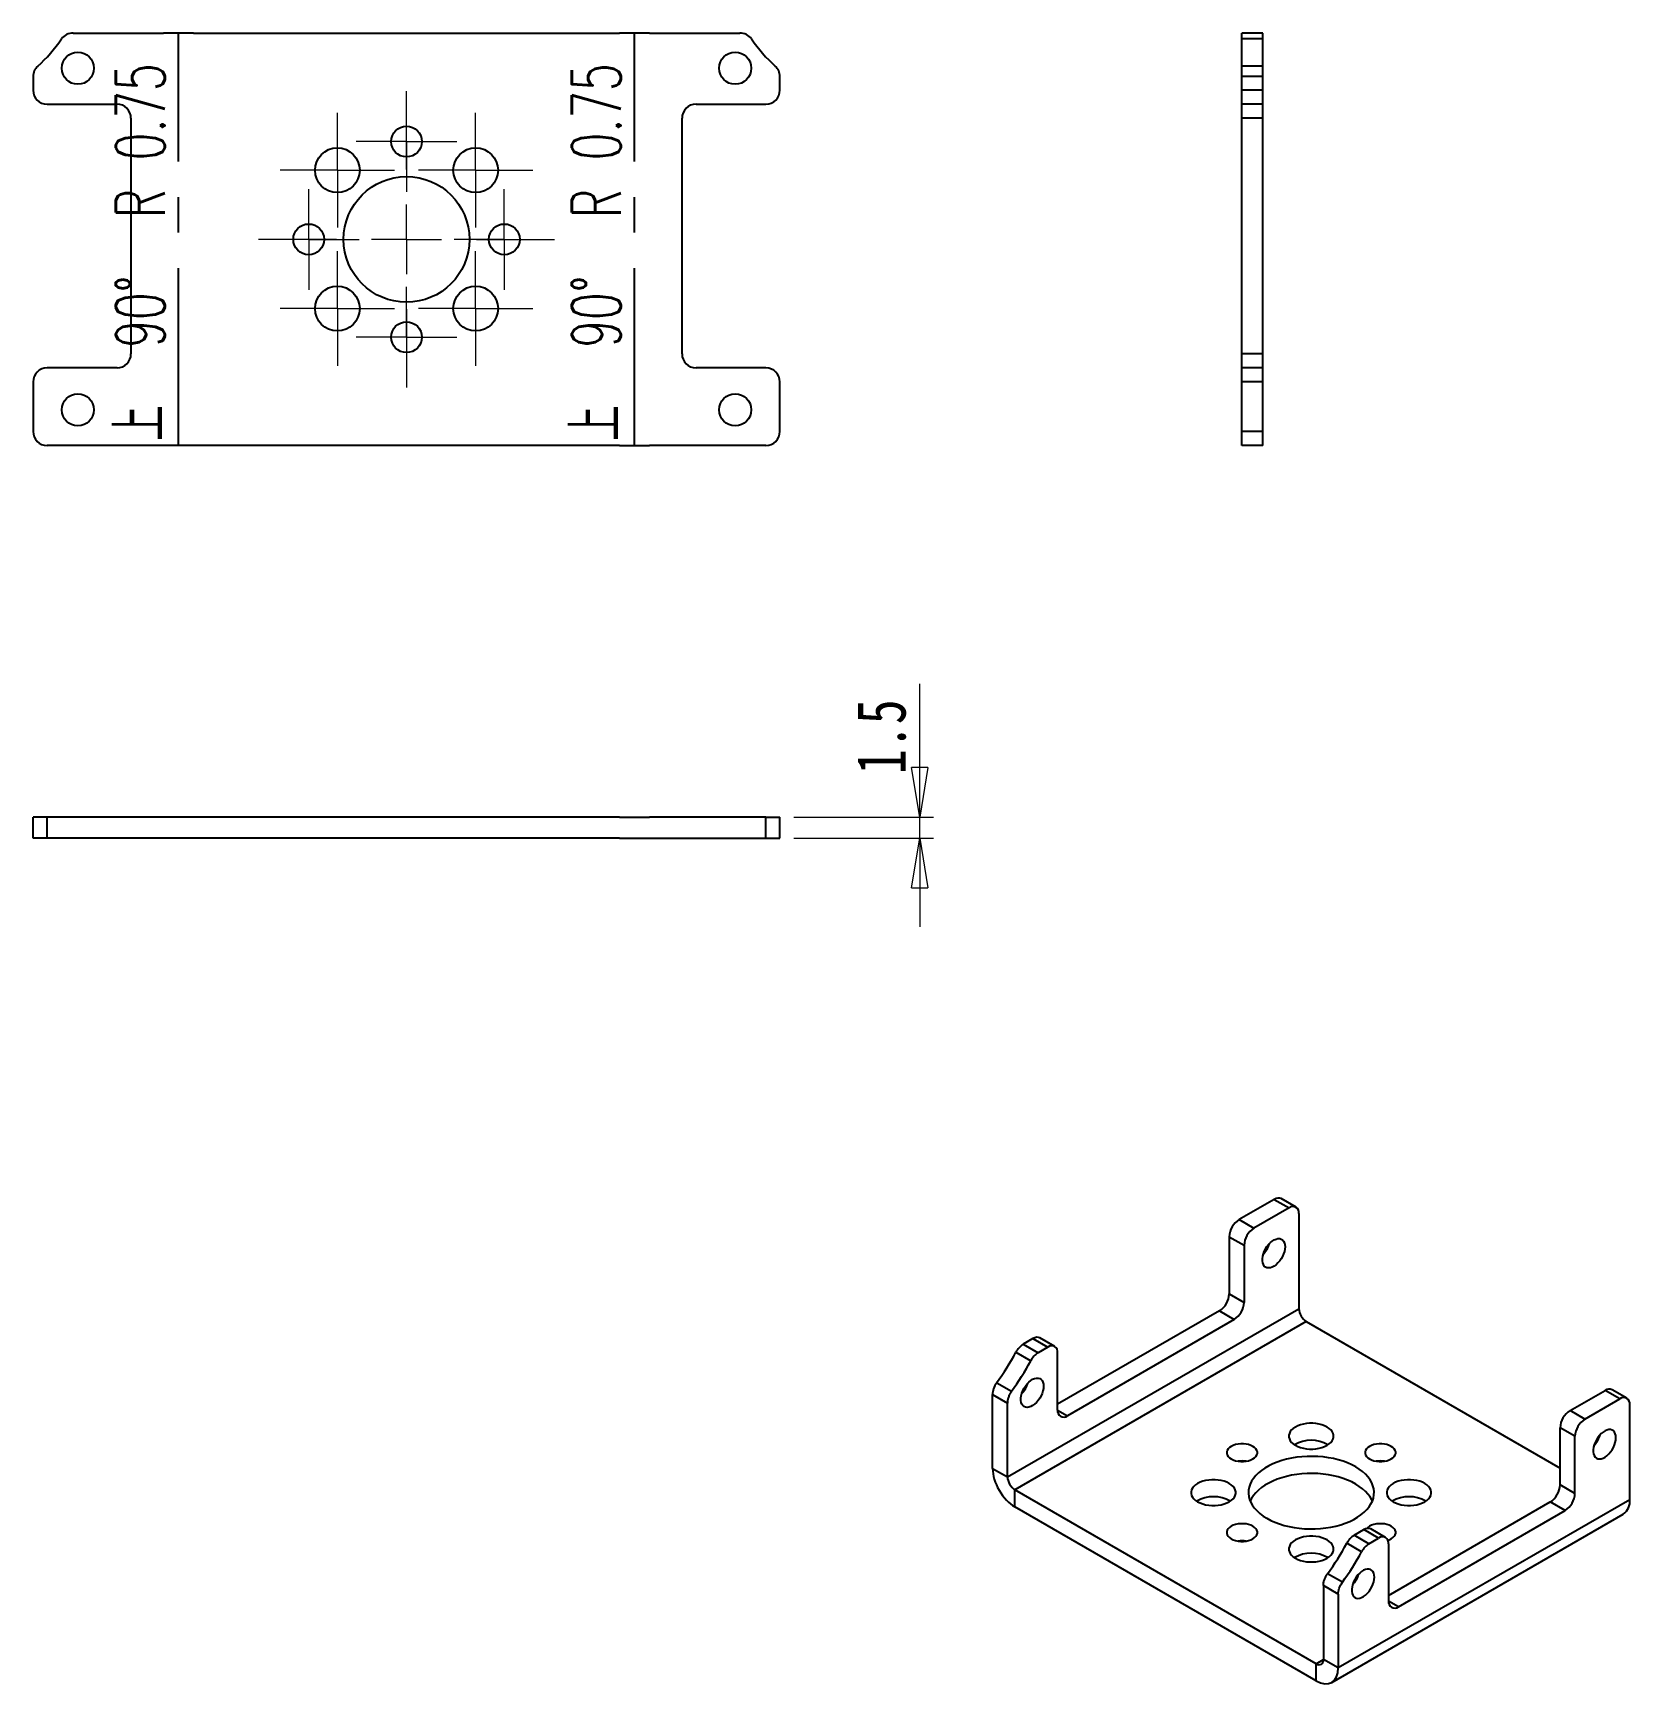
# Model space of a CAD drawing. Header units: millimetres. Extents: x 493 to 718, y 478 to 638.
# Drawn here: x 492.8 to 607.1, y 519.9 to 638.4 of the extents above; entities that cross this region are included whole.
import ezdxf

# ---------------------------------------------------------------- set-up
doc = ezdxf.new("R2010")
doc.units = ezdxf.units.MM
doc.linetypes.add('CENTERX2', pattern=[20.32, 12.7, -2.54, 2.54, -2.54])
doc.styles.add('SLDTEXTSTYLE0', font='TXT', dxfattribs={"width": 0.660714, "bigfont": 'bigfont'})
doc.styles.add('SLDTEXTSTYLE1', font='TXT', dxfattribs={"width": 0.75})
doc.dimstyles.new('SLDDIMSTYLE0', dxfattribs={"dimtxt": 3.5, "dimasz": 3.556, "dimexe": 0, "dimexo": 0.0625, "dimgap": 0.875, "dimtad": 1, "dimrnd": 1e-09, "dimzin": 12, "dimdsep": 46, "dimtxsty": 'SLDTEXTSTYLE1', "dimblk1": 'CLOSED', "dimblk2": 'CLOSED', "dimsah": 1, "dimcen": 0.09, "dimadec": 0, "dimazin": 3, "dimtfac": 1, "dimtmove": 0, "dimatfit": 0, "dimldrblk": 'CLOSED', "dimfxl": 0, "dimfrac": 2, "dimtolj": 1, "dimtzin": 12, "dimarcsym": 0})

# ---------------------------------------------------------------- blocks, each defined once
blk = doc.blocks.new('SW_CENTERMARKSYMBOL_0')
at = {"color": 0, "linetype": 'Continuous', "lineweight": 18}
for p, q in [((0, 2.5), (0, 3.6)), ((0, 0), (0, 2.5)), ((-2.5, 0), (-3.6, 0)), ((0, 0), (-2.5, 0)), ((0, 0), (0, -2.5)), ((0, 0), (2.5, 0)), ((2.5, 0), (3.6, 0)), ((0, -2.5), (0, -3.6))]:
    blk.add_line(p, q, dxfattribs=at)
blk = doc.blocks.new('SW_CENTERMARKSYMBOL_1')
at = {"color": 0, "linetype": 'Continuous', "lineweight": 18}
for p, q in [((0, 2.5), (0, 3.6)), ((0, 0), (0, 2.5)), ((-2.5, 0), (-3.6, 0)), ((0, 0), (-2.5, 0)), ((0, 0), (0, -2.5)), ((0, 0), (2.5, 0)), ((2.5, 0), (3.6, 0)), ((0, -2.5), (0, -3.6))]:
    blk.add_line(p, q, dxfattribs=at)
blk = doc.blocks.new('SW_CENTERMARKSYMBOL_2')
at = {"color": 0, "linetype": 'Continuous', "lineweight": 18}
for p, q in [((0, 2.5), (0, 3.6)), ((0, 0), (0, 2.5)), ((-2.5, 0), (-3.6, 0)), ((0, 0), (-2.5, 0)), ((0, 0), (0, -2.5)), ((0, 0), (2.5, 0)), ((2.5, 0), (3.6, 0)), ((0, -2.5), (0, -3.6))]:
    blk.add_line(p, q, dxfattribs=at)
blk = doc.blocks.new('SW_CENTERMARKSYMBOL_3')
at = {"color": 0, "linetype": 'Continuous', "lineweight": 18}
for p, q in [((0, 2.5), (0, 3.6)), ((0, 0), (0, 2.5)), ((-2.5, 0), (-3.6, 0)), ((0, 0), (-2.5, 0)), ((0, 0), (0, -2.5)), ((0, 0), (2.5, 0)), ((2.5, 0), (3.6, 0)), ((0, -2.5), (0, -3.6))]:
    blk.add_line(p, q, dxfattribs=at)
blk = doc.blocks.new('SW_CENTERMARKSYMBOL_4')
at = {"color": 0, "linetype": 'Continuous', "lineweight": 18}
for p, q in [((0, 5), (0, 7)), ((0, 0), (0, 2.5)), ((-5, 0), (-7, 0)), ((0, 0), (-2.5, 0)), ((0, 0), (0, -2.5)), ((0, 0), (2.5, 0)), ((5, 0), (7, 0)), ((0, -5), (0, -7))]:
    blk.add_line(p, q, dxfattribs=at)
blk = doc.blocks.new('SW_CENTERMARKSYMBOL_5')
at = {"color": 0, "linetype": 'Continuous', "lineweight": 18}
for p, q in [((0, 2.5), (0, 4.1)), ((0, 0), (0, 2.5)), ((-2.5, 0), (-4.1, 0)), ((0, 0), (-2.5, 0)), ((0, 0), (0, -2.5)), ((0, 0), (2.5, 0)), ((2.5, 0), (4.1, 0)), ((0, -2.5), (0, -4.1))]:
    blk.add_line(p, q, dxfattribs=at)
blk = doc.blocks.new('SW_CENTERMARKSYMBOL_6')
at = {"color": 0, "linetype": 'Continuous', "lineweight": 18}
for p, q in [((0, 2.5), (0, 4.1)), ((0, 0), (0, 2.5)), ((-2.5, 0), (-4.1, 0)), ((0, 0), (-2.5, 0)), ((0, 0), (0, -2.5)), ((0, 0), (2.5, 0)), ((2.5, 0), (4.1, 0)), ((0, -2.5), (0, -4.1))]:
    blk.add_line(p, q, dxfattribs=at)
blk = doc.blocks.new('SW_CENTERMARKSYMBOL_7')
at = {"color": 0, "linetype": 'Continuous', "lineweight": 18}
for p, q in [((0, 2.5), (0, 4.1)), ((0, 0), (0, 2.5)), ((-2.5, 0), (-4.1, 0)), ((0, 0), (-2.5, 0)), ((0, 0), (0, -2.5)), ((0, 0), (2.5, 0)), ((2.5, 0), (4.1, 0)), ((0, -2.5), (0, -4.1))]:
    blk.add_line(p, q, dxfattribs=at)
blk = doc.blocks.new('SW_CENTERMARKSYMBOL_8')
at = {"color": 0, "linetype": 'Continuous', "lineweight": 18}
for p, q in [((0, 2.5), (0, 4.1)), ((0, 0), (0, 2.5)), ((-2.5, 0), (-4.1, 0)), ((0, 0), (-2.5, 0)), ((0, 0), (0, -2.5)), ((0, 0), (2.5, 0)), ((2.5, 0), (4.1, 0)), ((0, -2.5), (0, -4.1))]:
    blk.add_line(p, q, dxfattribs=at)
blk = doc.blocks.new('_Closed')
at = {"color": 0, "linetype": 'ByBlock', "lineweight": -2}
for p, q in [((-1, 0.166667), (0, 0)), ((-1, 0.166667), (-1, -0.166667)), ((0, 0), (-1, -0.166667)), ((0, 0), (-1, 0))]:
    blk.add_line(p, q, dxfattribs=at)
blk = doc.blocks.new('_D')
at = {"color": 7, "linetype": 'Continuous', "lineweight": 18}
for p, q in [((556.26, 582.26), (556.26, 591.79)), ((547.26, 582.26), (557.26, 582.26)), ((556.26, 580.76), (556.26, 582.26)), ((547.26, 580.76), (557.26, 580.76)), ((556.26, 580.76), (556.26, 574.41))]:
    blk.add_line(p, q, dxfattribs=at)
at = {"color": 7, "linetype": 'Continuous', "lineweight": 18, "xscale": 3.556, "yscale": 3.556}
for p, rotation in [((556.26, 582.26, 180.07), 270.0000000000003), ((556.26, 580.76, 180.07), 90.00000000000031)]:
    blk.add_blockref('_Closed', p, dxfattribs=dict(at, rotation=rotation))
at = {"color": 7, "linetype": 'Continuous', "lineweight": 18, "insert": (551.75, 585.33), "char_height": 3.5, "attachment_point": 1, "rotation": 90, "style": 'SLDTEXTSTYLE1'}
blk.add_mtext('1.5', dxfattribs=at)

msp = doc.modelspace()

# ---------------------------------------------------------------- linework, layer by layer
at = {"color": 7, "linetype": 'Continuous', "lineweight": 25}
for p, q in [((495.666, 638.368), (502.14, 638.359)), ((504.284, 638.358), (502.14, 638.359)), ((504.284, 638.358), (534.777, 638.358)), ((536.921, 638.359), (534.777, 638.358)), ((536.921, 638.359), (543.395, 638.368)), ((580.83, 638.369), (579.33, 638.369)), ((579.33, 638.368), (579.33, 638.368)), ((580.83, 637.95), (579.33, 637.95)), ((492.804, 635.258), (492.804, 634.281)), ((546.257, 634.281), (546.257, 635.258)), ((580.83, 635.999), (579.33, 635.999)), ((579.33, 634.281), (579.33, 635.258)), ((580.83, 635.258), (579.33, 635.258)), ((580.83, 634.281), (580.83, 635.258)), ((580.83, 634.281), (579.33, 634.281)), ((493.804, 633.281), (498.81, 633.281)), ((540.251, 633.281), (545.257, 633.281)), ((580.83, 633.281), (579.33, 633.281)), ((499.81, 632.281), (499.81, 615.407)), ((539.251, 615.407), (539.251, 632.281)), ((580.83, 632.281), (579.33, 632.281)), ((579.33, 615.407), (579.33, 632.281)), ((580.83, 615.407), (580.83, 632.281)), ((580.83, 615.407), (579.33, 615.407)), ((498.81, 614.407), (493.804, 614.407)), ((545.257, 614.407), (540.251, 614.407)), ((580.83, 614.407), (579.33, 614.407)), ((580.83, 614.407), (579.33, 614.407)), ((580.83, 614.407), (579.33, 614.407)), ((492.804, 613.407), (492.804, 609.857)), ((546.257, 609.857), (546.257, 613.407)), ((580.83, 613.407), (579.33, 613.407)), ((579.33, 609.857), (579.33, 613.407)), ((580.83, 609.857), (580.83, 613.407)), ((502.14, 608.857), (493.804, 608.857)), ((534.777, 608.857), (502.14, 608.857)), ((534.777, 608.857), (536.921, 608.857)), ((545.257, 608.857), (536.921, 608.857)), ((580.83, 609.857), (579.33, 609.857)), ((580.83, 608.857), (579.33, 608.857)), ((492.804, 580.759), (492.804, 582.259)), ((493.804, 582.259), (492.804, 582.259)), ((493.804, 580.759), (493.804, 582.259)), ((502.14, 582.259), (493.804, 582.259)), ((534.777, 582.259), (502.14, 582.259)), ((534.777, 582.259), (536.921, 582.259)), ((545.257, 582.259), (536.921, 582.259)), ((545.257, 580.759), (545.257, 582.259)), ((546.257, 580.759), (546.257, 582.259)), ((502.14, 580.759), (493.804, 580.759)), ((534.777, 580.759), (502.14, 580.759)), ((534.777, 580.759), (545.257, 580.759)), ((581.636, 554.898), (579.126, 553.449)), ((581.636, 554.898), (582.696, 554.286)), ((583.196, 554.335), (582.136, 554.947)), ((579.126, 553.449), (580.186, 552.836)), ((582.696, 554.286), (580.186, 552.836)), ((583.404, 553.877), (583.404, 547.07)), ((578.418, 552.224), (579.479, 551.612)), ((578.418, 552.224), (578.418, 548.136)), ((579.479, 551.612), (579.479, 547.524)), ((578.418, 548.136), (579.479, 547.524)), ((562.542, 535.027), (583.404, 547.07)), ((583.934, 546.152), (563.073, 534.109)), ((577.711, 546.911), (566.133, 540.227)), ((578.772, 546.299), (566.84, 539.411)), ((577.711, 546.911), (578.772, 546.299)), ((583.934, 546.152), (602.101, 535.664)), ((564.365, 544.928), (563.675, 544.529)), ((564.365, 544.928), (565.426, 544.315)), ((565.926, 544.365), (564.865, 544.977)), ((563.15, 543.958), (564.211, 543.345)), ((563.675, 544.529), (564.735, 543.917)), ((565.426, 544.315), (564.735, 543.917)), ((566.133, 539.819), (566.133, 543.907)), ((561.771, 541.771), (562.832, 541.159)), ((561.475, 540.922), (562.536, 540.309)), ((561.481, 535.639), (561.475, 540.922)), ((562.542, 535.027), (562.536, 540.309)), ((602.808, 539.777), (605.319, 541.226)), ((603.869, 539.165), (606.379, 540.614)), ((606.379, 540.614), (605.319, 541.226)), ((606.879, 540.663), (605.818, 541.276)), ((607.086, 533.398), (607.086, 540.205)), ((566.133, 539.819), (566.84, 539.411)), ((603.869, 539.165), (602.808, 539.777)), ((603.162, 537.94), (602.101, 538.552)), ((602.101, 534.464), (602.101, 538.552)), ((603.162, 533.852), (603.162, 537.94)), ((561.481, 535.639), (562.542, 535.027)), ((603.162, 533.852), (602.101, 534.464)), ((584.635, 521.662), (563.073, 534.109)), ((563.073, 532.884), (563.073, 534.109)), ((607.086, 533.398), (586.225, 521.355)), ((589.816, 526.555), (601.394, 533.239)), ((602.455, 532.627), (601.394, 533.239)), ((584.635, 520.437), (563.073, 532.884)), ((585.759, 520.326), (606.62, 532.368)), ((590.523, 525.739), (602.455, 532.627)), ((587.358, 530.857), (588.048, 531.256)), ((588.418, 530.245), (587.358, 530.857)), ((589.109, 530.644), (588.048, 531.256)), ((588.418, 530.245), (589.109, 530.644)), ((589.609, 530.693), (588.548, 531.306)), ((587.894, 529.674), (586.833, 530.286)), ((589.816, 530.235), (589.816, 526.147)), ((586.218, 526.638), (585.158, 527.25)), ((585.158, 527.25), (585.164, 521.968)), ((586.514, 527.487), (585.454, 528.099)), ((586.218, 526.638), (586.225, 521.355)), ((590.523, 525.739), (589.816, 526.147)), ((584.635, 521.662), (585.164, 521.968)), ((584.635, 520.437), (584.635, 521.662)), ((586.225, 521.355), (585.164, 521.968))]:
    msp.add_line(p, q, dxfattribs=at)
at = {"color": 7, "linetype": 'CENTERX2'}
for p, q in [((503.212, 608.857), (503.212, 638.359)), ((535.849, 608.857), (535.849, 638.359))]:
    msp.add_line(p, q, dxfattribs=at)
at = {"color": 7, "linetype": 'Continuous', "lineweight": 25, "flags": 128}
for points in [[(579.33, 635.999), (579.33, 636.22), (579.33, 636.448), (579.33, 636.683), (579.33, 636.924), (579.33, 637.172), (579.33, 637.426), (579.33, 637.685), (579.33, 637.95)], [(580.83, 635.999), (580.83, 636.22), (580.83, 636.448), (580.83, 636.683), (580.83, 636.924), (580.83, 637.172), (580.83, 637.426), (580.83, 637.685), (580.83, 637.95)], [(579.33, 635.258), (579.33, 635.362), (579.33, 635.465), (579.33, 635.566), (579.33, 635.663), (579.33, 635.756), (579.33, 635.844), (579.33, 635.925), (579.33, 635.999)], [(580.83, 635.258), (580.83, 635.362), (580.83, 635.465), (580.83, 635.566), (580.83, 635.663), (580.83, 635.756), (580.83, 635.844), (580.83, 635.925), (580.83, 635.999)], [(579.33, 633.281), (579.33, 633.3), (579.33, 633.357), (579.33, 633.45), (579.33, 633.574), (579.33, 633.726), (579.33, 633.898), (579.33, 634.086), (579.33, 634.281)], [(580.83, 633.281), (580.83, 633.3), (580.83, 633.357), (580.83, 633.45), (580.83, 633.574), (580.83, 633.726), (580.83, 633.898), (580.83, 634.086), (580.83, 634.281)], [(579.33, 632.281), (579.33, 632.476), (579.33, 632.664), (579.33, 632.837), (579.33, 632.988), (579.33, 633.113), (579.33, 633.205), (579.33, 633.262), (579.33, 633.281)], [(580.83, 632.281), (580.83, 632.476), (580.83, 632.664), (580.83, 632.837), (580.83, 632.988), (580.83, 633.113), (580.83, 633.205), (580.83, 633.262), (580.83, 633.281)], [(579.33, 614.407), (579.33, 614.426), (579.33, 614.483), (579.33, 614.575), (579.33, 614.7), (579.33, 614.851), (579.33, 615.024), (579.33, 615.212), (579.33, 615.407)], [(580.83, 614.407), (580.83, 614.426), (580.83, 614.483), (580.83, 614.575), (580.83, 614.7), (580.83, 614.851), (580.83, 615.024), (580.83, 615.212), (580.83, 615.407)], [(579.33, 613.407), (579.33, 613.602), (579.33, 613.79), (579.33, 613.962), (579.33, 614.114), (579.33, 614.238), (579.33, 614.331), (579.33, 614.388), (579.33, 614.407)], [(580.83, 613.407), (580.83, 613.602), (580.83, 613.79), (580.83, 613.962), (580.83, 614.114), (580.83, 614.238), (580.83, 614.331), (580.83, 614.388), (580.83, 614.407)], [(579.33, 608.857), (579.33, 608.876), (579.33, 608.933), (579.33, 609.025), (579.33, 609.15), (579.33, 609.301), (579.33, 609.474), (579.33, 609.662), (579.33, 609.857)], [(580.83, 608.857), (580.83, 608.876), (580.83, 608.933), (580.83, 609.025), (580.83, 609.15), (580.83, 609.301), (580.83, 609.474), (580.83, 609.662), (580.83, 609.857)], [(545.257, 582.259), (545.452, 582.259), (545.64, 582.259), (545.813, 582.259), (545.964, 582.259), (546.089, 582.259), (546.181, 582.259), (546.238, 582.259), (546.257, 582.259)], [(493.804, 580.759), (493.609, 580.759), (493.421, 580.759), (493.248, 580.759), (493.097, 580.759), (492.972, 580.759), (492.88, 580.759), (492.823, 580.759), (492.804, 580.759)], [(545.257, 580.759), (545.452, 580.759), (545.64, 580.759), (545.813, 580.759), (545.964, 580.759), (546.089, 580.759), (546.181, 580.759), (546.238, 580.759), (546.257, 580.759)], [(582.136, 554.947), (582.136, 554.947), (582.029, 554.987), (581.906, 554.992), (581.774, 554.962), (581.636, 554.898)], [(582.414, 551.509), (582.402, 551.344), (582.367, 551.17), (582.31, 550.992), (582.233, 550.815), (582.138, 550.645), (582.027, 550.486), (581.904, 550.344), (581.772, 550.221), (581.635, 550.122), (581.497, 550.049), (581.362, 550.005), (581.234, 549.99), (581.117, 550.006), (581.013, 550.051), (580.927, 550.125), (580.859, 550.225), (580.813, 550.349), (580.79, 550.493), (580.79, 550.652), (580.813, 550.822), (580.859, 550.999), (580.927, 551.177), (581.013, 551.351), (581.117, 551.516), (581.234, 551.667), (581.362, 551.8), (581.497, 551.912), (581.635, 551.998), (581.772, 552.057), (581.904, 552.086), (582.027, 552.086), (582.138, 552.055), (582.233, 551.995), (582.31, 551.908), (582.367, 551.795), (582.402, 551.661), (582.414, 551.509)], [(564.865, 544.977), (564.865, 544.977), (564.758, 545.017), (564.636, 545.022), (564.503, 544.992), (564.365, 544.928)], [(565.125, 541.529), (565.113, 541.363), (565.078, 541.189), (565.022, 541.011), (564.944, 540.835), (564.849, 540.665), (564.738, 540.506), (564.615, 540.363), (564.483, 540.24), (564.346, 540.141), (564.208, 540.068), (564.074, 540.024), (563.946, 540.01), (563.828, 540.025), (563.725, 540.071), (563.638, 540.145), (563.571, 540.245), (563.525, 540.368), (563.501, 540.512), (563.501, 540.671), (563.525, 540.842), (563.571, 541.018), (563.638, 541.196), (563.725, 541.37), (563.828, 541.535), (563.946, 541.686), (564.074, 541.82), (564.208, 541.931), (564.346, 542.017), (564.483, 542.076), (564.615, 542.106), (564.738, 542.105), (564.849, 542.074), (564.944, 542.014), (565.022, 541.927), (565.078, 541.815), (565.113, 541.681), (565.125, 541.529)], [(583.153, 537.295), (583.326, 537.209), (583.518, 537.137), (583.726, 537.083), (583.945, 537.046), (584.171, 537.027), (584.399, 537.027), (584.625, 537.046), (584.844, 537.083), (585.052, 537.137), (585.244, 537.209), (585.416, 537.295), (585.566, 537.395), (585.689, 537.505), (585.784, 537.625), (585.848, 537.752), (585.881, 537.882), (585.881, 538.014), (585.848, 538.144), (585.784, 538.271), (585.689, 538.391), (585.566, 538.502), (585.416, 538.601), (585.244, 538.688), (585.052, 538.759), (584.844, 538.814), (584.625, 538.851), (584.399, 538.869), (584.171, 538.869), (583.945, 538.851), (583.726, 538.814), (583.518, 538.759), (583.326, 538.688), (583.153, 538.601), (583.004, 538.502), (582.88, 538.391), (582.786, 538.271), (582.721, 538.144), (582.689, 538.014), (582.689, 537.882), (582.721, 537.752), (582.786, 537.625), (582.88, 537.505), (583.004, 537.395), (583.153, 537.295)], [(606.096, 537.838), (606.085, 537.99), (606.05, 538.124), (605.993, 538.236), (605.916, 538.323), (605.82, 538.383), (605.71, 538.414), (605.586, 538.414), (605.454, 538.385), (605.318, 538.326), (605.18, 538.24), (605.045, 538.129), (604.917, 537.995), (604.8, 537.844), (604.696, 537.679), (604.609, 537.505), (604.542, 537.327), (604.496, 537.15), (604.473, 536.98), (604.473, 536.821), (604.496, 536.677), (604.542, 536.554), (604.609, 536.453), (604.696, 536.38), (604.8, 536.334), (604.917, 536.318), (605.045, 536.333), (605.18, 536.377), (605.318, 536.45), (605.454, 536.549), (605.586, 536.672), (605.71, 536.815), (605.82, 536.973), (605.916, 537.143), (605.993, 537.32), (606.05, 537.498), (606.085, 537.672), (606.096, 537.838)], [(578.557, 536.315), (578.704, 536.244), (578.87, 536.189), (579.05, 536.151), (579.239, 536.132), (579.431, 536.132), (579.62, 536.151), (579.8, 536.189), (579.966, 536.244), (580.113, 536.315), (580.236, 536.4), (580.332, 536.496), (580.398, 536.6), (580.431, 536.709), (580.431, 536.82), (580.398, 536.929), (580.332, 537.033), (580.236, 537.129), (580.113, 537.214), (579.966, 537.285), (579.8, 537.34), (579.62, 537.378), (579.431, 537.397), (579.239, 537.397), (579.05, 537.378), (578.87, 537.34), (578.704, 537.285), (578.557, 537.214), (578.434, 537.129), (578.338, 537.033), (578.272, 536.929), (578.239, 536.82), (578.239, 536.709), (578.272, 536.6), (578.338, 536.496), (578.434, 536.4), (578.557, 536.315)], [(588.457, 536.315), (588.604, 536.244), (588.77, 536.189), (588.95, 536.151), (589.139, 536.132), (589.33, 536.132), (589.519, 536.151), (589.699, 536.189), (589.865, 536.244), (590.012, 536.315), (590.136, 536.4), (590.231, 536.496), (590.297, 536.6), (590.33, 536.709), (590.33, 536.82), (590.297, 536.929), (590.231, 537.033), (590.136, 537.129), (590.012, 537.214), (589.865, 537.285), (589.699, 537.34), (589.519, 537.378), (589.33, 537.397), (589.139, 537.397), (588.95, 537.378), (588.77, 537.34), (588.604, 537.285), (588.457, 537.214), (588.333, 537.129), (588.238, 537.033), (588.172, 536.929), (588.139, 536.82), (588.139, 536.709), (588.172, 536.6), (588.238, 536.496), (588.333, 536.4), (588.457, 536.315)], [(581.103, 532.07), (581.384, 531.921), (581.686, 531.786), (582.007, 531.667), (582.345, 531.563), (582.696, 531.477), (583.059, 531.408), (583.43, 531.357), (583.808, 531.324), (584.189, 531.31), (584.571, 531.315), (584.951, 531.338), (585.326, 531.38), (585.693, 531.44), (586.051, 531.518), (586.396, 531.613), (586.725, 531.724), (587.037, 531.852), (587.329, 531.994), (587.599, 532.15), (587.845, 532.318), (588.066, 532.498), (588.259, 532.689), (588.424, 532.888), (588.559, 533.094), (588.663, 533.306), (588.735, 533.522), (588.776, 533.742), (588.784, 533.962), (588.759, 534.182), (588.703, 534.4), (588.615, 534.615), (588.495, 534.824), (588.345, 535.027), (588.166, 535.222), (587.959, 535.407), (587.725, 535.582), (587.467, 535.744), (587.185, 535.893), (586.883, 536.028), (586.562, 536.148), (586.225, 536.251), (585.874, 536.338), (585.511, 536.407), (585.139, 536.458), (584.761, 536.49), (584.38, 536.504), (583.998, 536.5), (583.619, 536.476), (583.244, 536.434), (582.876, 536.374), (582.519, 536.296), (582.174, 536.201), (581.845, 536.09), (581.533, 535.962), (581.241, 535.82), (580.971, 535.664), (580.724, 535.496), (580.504, 535.316), (580.31, 535.126), (580.146, 534.927), (580.011, 534.72), (579.907, 534.508), (579.834, 534.292), (579.794, 534.072), (579.786, 533.852), (579.81, 533.632), (579.867, 533.414), (579.955, 533.199), (580.075, 532.99), (580.224, 532.787), (580.404, 532.592), (580.611, 532.407), (580.844, 532.233), (581.103, 532.07)], [(576.153, 533.254), (576.326, 533.168), (576.518, 533.096), (576.726, 533.042), (576.945, 533.005), (577.171, 532.986), (577.399, 532.986), (577.625, 533.005), (577.844, 533.042), (578.052, 533.096), (578.244, 533.168), (578.416, 533.254), (578.566, 533.354), (578.689, 533.464), (578.784, 533.584), (578.848, 533.711), (578.881, 533.841), (578.881, 533.973), (578.848, 534.103), (578.784, 534.23), (578.689, 534.35), (578.566, 534.461), (578.416, 534.56), (578.244, 534.646), (578.052, 534.718), (577.844, 534.772), (577.625, 534.81), (577.399, 534.828), (577.171, 534.828), (576.945, 534.81), (576.726, 534.772), (576.518, 534.718), (576.326, 534.646), (576.153, 534.56), (576.004, 534.461), (575.88, 534.35), (575.786, 534.23), (575.721, 534.103), (575.689, 533.973), (575.689, 533.841), (575.721, 533.711), (575.786, 533.584), (575.88, 533.464), (576.004, 533.354), (576.153, 533.254)], [(588.658, 533.295), (588.615, 533.39), (588.495, 533.599), (588.345, 533.802), (588.166, 533.997), (587.959, 534.182), (587.725, 534.357), (587.467, 534.519), (587.185, 534.668), (586.883, 534.803), (586.562, 534.923), (586.225, 535.026), (585.874, 535.113), (585.511, 535.182), (585.139, 535.233), (584.761, 535.265), (584.38, 535.279), (583.998, 535.275), (583.619, 535.251), (583.244, 535.21), (582.876, 535.149), (582.519, 535.072), (582.174, 534.977), (581.845, 534.865), (581.533, 534.738), (581.241, 534.595), (580.971, 534.44), (580.724, 534.271), (580.504, 534.091), (580.31, 533.901), (580.146, 533.702), (580.011, 533.496), (579.912, 533.295)], [(590.153, 533.254), (590.326, 533.168), (590.518, 533.096), (590.726, 533.042), (590.945, 533.005), (591.171, 532.986), (591.399, 532.986), (591.625, 533.005), (591.844, 533.042), (592.052, 533.096), (592.244, 533.168), (592.416, 533.254), (592.566, 533.354), (592.689, 533.464), (592.784, 533.584), (592.848, 533.711), (592.881, 533.841), (592.881, 533.973), (592.848, 534.103), (592.784, 534.23), (592.689, 534.35), (592.566, 534.461), (592.416, 534.56), (592.244, 534.646), (592.052, 534.718), (591.844, 534.772), (591.625, 534.81), (591.399, 534.828), (591.171, 534.828), (590.945, 534.81), (590.726, 534.772), (590.518, 534.718), (590.326, 534.646), (590.153, 534.56), (590.004, 534.461), (589.88, 534.35), (589.786, 534.23), (589.721, 534.103), (589.689, 533.973), (589.689, 533.841), (589.721, 533.711), (589.786, 533.584), (589.88, 533.464), (590.004, 533.354), (590.153, 533.254)], [(578.557, 530.601), (578.704, 530.529), (578.87, 530.474), (579.05, 530.436), (579.239, 530.417), (579.431, 530.417), (579.62, 530.436), (579.8, 530.474), (579.966, 530.529), (580.113, 530.601), (580.236, 530.685), (580.332, 530.781), (580.398, 530.885), (580.431, 530.994), (580.431, 531.105), (580.398, 531.214), (580.332, 531.318), (580.236, 531.414), (580.113, 531.499), (579.966, 531.57), (579.8, 531.625), (579.62, 531.663), (579.431, 531.682), (579.239, 531.682), (579.05, 531.663), (578.87, 531.625), (578.704, 531.57), (578.557, 531.499), (578.434, 531.414), (578.338, 531.318), (578.272, 531.214), (578.239, 531.105), (578.239, 530.994), (578.272, 530.885), (578.338, 530.781), (578.434, 530.685), (578.557, 530.601)], [(583.153, 529.213), (583.326, 529.127), (583.518, 529.055), (583.726, 529.001), (583.945, 528.964), (584.171, 528.945), (584.399, 528.945), (584.625, 528.964), (584.844, 529.001), (585.052, 529.055), (585.244, 529.127), (585.416, 529.213), (585.566, 529.313), (585.689, 529.423), (585.784, 529.543), (585.848, 529.67), (585.881, 529.8), (585.881, 529.932), (585.848, 530.062), (585.784, 530.189), (585.689, 530.309), (585.566, 530.42), (585.416, 530.519), (585.244, 530.605), (585.052, 530.677), (584.844, 530.731), (584.625, 530.769), (584.399, 530.787), (584.171, 530.787), (583.945, 530.769), (583.726, 530.731), (583.518, 530.677), (583.326, 530.605), (583.153, 530.519), (583.004, 530.42), (582.88, 530.309), (582.786, 530.189), (582.721, 530.062), (582.689, 529.932), (582.689, 529.8), (582.721, 529.67), (582.786, 529.543), (582.88, 529.423), (583.004, 529.313), (583.153, 529.213)], [(589.771, 530.495), (589.865, 530.529), (590.012, 530.601), (590.136, 530.685), (590.231, 530.781), (590.297, 530.885), (590.33, 530.994), (590.33, 531.105), (590.297, 531.214), (590.231, 531.318), (590.136, 531.414), (590.012, 531.499), (589.865, 531.57), (589.699, 531.625), (589.519, 531.663), (589.33, 531.682), (589.139, 531.682), (588.95, 531.663), (588.77, 531.625), (588.604, 531.57), (588.457, 531.499), (588.333, 531.414), (588.256, 531.34)], [(588.808, 527.857), (588.796, 528.009), (588.761, 528.143), (588.704, 528.255), (588.627, 528.343), (588.532, 528.403), (588.421, 528.433), (588.298, 528.434), (588.166, 528.404), (588.029, 528.346), (587.891, 528.259), (587.756, 528.148), (587.628, 528.015), (587.511, 527.863), (587.407, 527.698), (587.321, 527.524), (587.253, 527.347), (587.207, 527.17), (587.184, 526.999), (587.184, 526.84), (587.207, 526.697), (587.253, 526.573), (587.321, 526.473), (587.407, 526.399), (587.511, 526.353), (587.628, 526.338), (587.756, 526.352), (587.891, 526.397), (588.029, 526.469), (588.166, 526.569), (588.298, 526.691), (588.421, 526.834), (588.532, 526.993), (588.627, 527.163), (588.704, 527.339), (588.761, 527.517), (588.796, 527.692), (588.808, 527.857)]]:
    msp.add_lwpolyline(points, dxfattribs=at)
at = {"color": 7, "linetype": 'Continuous', "lineweight": 25}
for centre, radius in [((496.004, 635.857), 1.15), ((543.057, 635.857), 1.15), ((519.531, 630.607), 1.1), ((514.581, 628.557), 1.6), ((524.48, 628.557), 1.6), ((519.531, 623.607), 4.5), ((512.531, 623.607), 1.1), ((526.531, 623.607), 1.1), ((514.581, 618.657), 1.6), ((524.48, 618.657), 1.6), ((519.531, 616.607), 1.1), ((496.004, 611.407), 1.15), ((543.057, 611.407), 1.15)]:
    msp.add_circle(centre, radius, dxfattribs=at)
for centre, radius, start, end in [((485.754, 644.157), 11, 312.13142, 325.64983), ((553.307, 644.157), 11, 214.35016, 227.86858), ((493.804, 635.258), 1, 132.13141, 179.99999), ((545.257, 635.258), 1, 359.99998, 47.86858), ((493.804, 634.281), 1, 180.00002, 269.99998), ((545.257, 634.281), 1, 269.99998, 0.00004), ((498.81, 632.281), 1, 359.99997, 90.00001), ((540.251, 632.281), 1, 90.00002, 179.99997), ((498.81, 615.407), 1, 269.99997, 359.99998), ((540.251, 615.407), 1, 179.99997, 270), ((493.804, 613.407), 1, 90.00001, 180.00002), ((545.257, 613.407), 1, 0.00003, 90.00002), ((493.804, 609.857), 1, 180.00002, 269.99998), ((545.257, 609.857), 1, 269.99997, 0.00004), ((582.972, 553.947), 0.437, 350.78589, 129.20333), ((579.954, 552.154), 1.537, 122.60553, 177.39444), ((581.014, 551.542), 1.537, 122.60552, 177.39446), ((579.447, 552.283), 1.926, 316.65349, 343.35186), ((576.883, 548.206), 1.537, 302.60556, 357.39445), ((577.944, 547.593), 1.537, 302.60559, 357.39445), ((584.555, 547.123), 1.153, 182.60518, 237.39468), ((546.503, 552.932), 18.912, 323.83207, 331.67055), ((564.453, 543.289), 1.464, 122.10509, 152.81779), ((565.514, 542.676), 1.464, 122.10512, 152.81773), ((565.702, 543.977), 0.437, 350.78597, 129.20323), ((547.564, 552.32), 18.912, 323.83207, 331.67055), ((562.159, 542.302), 1.926, 316.65349, 343.35186), ((605.611, 540.817), 0.503, 65.69267, 125.61769), ((606.655, 540.275), 0.437, 350.78597, 129.20328), ((566.564, 539.749), 0.437, 170.78596, 309.20326), ((603.636, 538.482), 1.537, 122.60548, 177.39451), ((604.697, 537.87), 1.537, 122.60558, 177.39444), ((603.131, 538.611), 1.925, 316.64802, 343.35735), ((584.285, 535.263), 2.394, 59.97912, 120.02088), ((579.335, 534.307), 1.868, 81.03937, 98.96063), ((589.235, 534.307), 1.868, 81.03937, 98.96063), ((600.566, 534.534), 1.537, 302.6055, 357.39448), ((577.285, 531.222), 2.394, 59.97912, 120.02088), ((591.285, 531.222), 2.394, 59.97912, 120.02088), ((601.627, 533.922), 1.537, 302.60551, 357.39448), ((606.003, 533.268), 1.091, 304.45505, 6.85713), ((588.136, 529.617), 1.464, 122.10508, 152.81781), ((588.341, 530.847), 0.503, 65.69266, 125.61765), ((589.385, 530.305), 0.437, 350.78597, 129.20325), ((579.335, 528.592), 1.868, 81.03937, 98.96063), ((584.285, 527.181), 2.394, 59.97912, 120.02088), ((570.186, 539.261), 18.912, 323.83207, 331.67055), ((571.246, 538.648), 18.912, 323.83207, 331.67055), ((589.196, 529.005), 1.464, 122.10507, 152.81781), ((585.842, 528.63), 1.925, 316.64802, 343.35735), ((590.247, 526.077), 0.437, 170.78597, 309.20326)]:
    msp.add_arc(centre, radius, start, end, dxfattribs=at)
for centre, major_axis, ratio, start_param, end_param in [((563.072, 534.721), (-1.126, 1.948), 0.5771101, 0.7852441, 2.3560409), ((563.072, 534.721), (-0.376, 0.649), 0.5765668, 0.7847757, 2.3555725), ((584.634, 522.274), (-0.376, 0.649), 0.5765668, 2.3555725, 3.9263688), ((584.634, 522.274), (-1.126, 1.948), 0.5771101, 2.3560409, 3.9268372)]:
    msp.add_ellipse(centre, major_axis=major_axis, ratio=ratio, start_param=start_param, end_param=end_param, dxfattribs=at)
for points, knots in [([(495.666, 638.368), (495.504, 638.372), (495.342, 638.336), (495.054, 638.192), (494.928, 638.083), (494.835, 637.95)], [0, 0, 0, 0, 0.00048469947, 0.00048469947, 0.00096939895, 0.00096939895, 0.00096939895, 0.00096939895]), ([(544.226, 637.95), (544.133, 638.084), (544.007, 638.192), (543.719, 638.336), (543.556, 638.372), (543.395, 638.368)], [0, 0, 0, 0, 0.00048450378, 0.00048450378, 0.00096900756, 0.00096900756, 0.00096900756, 0.00096900756]), ([(579.33, 637.95), (579.33, 638.084), (579.33, 638.192), (579.33, 638.336), (579.33, 638.372), (579.33, 638.368)], [0, 0, 0, 0, 0.00048450378, 0.00048450378, 0.00096900756, 0.00096900756, 0.00096900756, 0.00096900756]), ([(580.83, 637.95), (580.83, 638.084), (580.83, 638.192), (580.83, 638.336), (580.83, 638.372), (580.83, 638.368)], [0, 0, 0, 0, 0.00048450378, 0.00048450378, 0.00096900756, 0.00096900756, 0.00096900756, 0.00096900756]), ([(561.771, 541.771), (561.677, 541.641), (561.6, 541.494), (561.498, 541.2), (561.473, 541.053), (561.475, 540.922)], [0, 0, 0, 0, 0.00048450378, 0.00048450378, 0.00096900756, 0.00096900756, 0.00096900756, 0.00096900756]), ([(562.832, 541.159), (562.816, 541.137), (562.785, 541.093), (562.743, 541.024), (562.697, 540.942), (562.651, 540.845), (562.608, 540.735), (562.575, 540.624), (562.551, 540.515), (562.537, 540.409), (562.536, 540.343), (562.536, 540.309)], [0, 0, 0, 0, 0.0836159, 0.1669855, 0.2506943, 0.3752244, 0.4999713, 0.6247949, 0.7498964, 0.874812, 1, 1, 1, 1]), ([(585.158, 527.25), (585.158, 527.272), (585.158, 527.316), (585.164, 527.386), (585.176, 527.468), (585.197, 527.565), (585.23, 527.675), (585.273, 527.786), (585.325, 527.895), (585.385, 528), (585.431, 528.066), (585.454, 528.099)], [0, 0, 0, 0, 0.0837993, 0.1672031, 0.2507595, 0.3755511, 0.5000664, 0.6251438, 0.7500033, 0.8750536, 1, 1, 1, 1]), ([(586.218, 526.638), (586.216, 526.769), (586.242, 526.916), (586.344, 527.21), (586.42, 527.357), (586.514, 527.487)], [0, 0, 0, 0, 0.00048469947, 0.00048469947, 0.00096939895, 0.00096939895, 0.00096939895, 0.00096939895])]:
    msp.add_open_spline(points, degree=3, knots=knots, dxfattribs=at)

# ---------------------------------------------------------------- block references
at = {"color": 7, "linetype": 'Continuous', "lineweight": 18}
for name, p in [('SW_CENTERMARKSYMBOL_0', (519.531, 630.607)), ('SW_CENTERMARKSYMBOL_8', (514.581, 628.557)), ('SW_CENTERMARKSYMBOL_5', (524.48, 628.557)), ('SW_CENTERMARKSYMBOL_4', (519.531, 623.607)), ('SW_CENTERMARKSYMBOL_3', (512.531, 623.607)), ('SW_CENTERMARKSYMBOL_1', (526.531, 623.607)), ('SW_CENTERMARKSYMBOL_7', (514.581, 618.657)), ('SW_CENTERMARKSYMBOL_6', (524.48, 618.657)), ('SW_CENTERMARKSYMBOL_2', (519.531, 616.607))]:
    msp.add_blockref(name, p, dxfattribs=at)

# ---------------------------------------------------------------- texts
at = {"color": 7, "linetype": 'Continuous', "lineweight": 0, "char_height": 3.5, "attachment_point": 2, "rotation": 90, "style": 'SLDTEXTSTYLE0'}
for insert in [(498.727, 622.699), (531.363, 622.699)]:
    msp.add_mtext('\\M+18FE3  90\\M+1818B  R 0.75', dxfattribs=dict(at, insert=insert))

# ---------------------------------------------------------------- dimensions: what is measured, and where the dimension line sits
at = {"color": 7, "linetype": 'Continuous', "lineweight": 18}
dim = msp.add_linear_dim(base=(556.257, 582.259), p1=(546.257, 580.759), p2=(546.257, 582.259), angle=90, text='1.5', dimstyle='SLDDIMSTYLE0', dxfattribs=at)
dim.commit()
dim.dimension.update_dxf_attribs({"geometry": '_D', "text_midpoint": (556.257, 588.561), "dimtype": 160})

doc.saveas('drawing.dxf')
